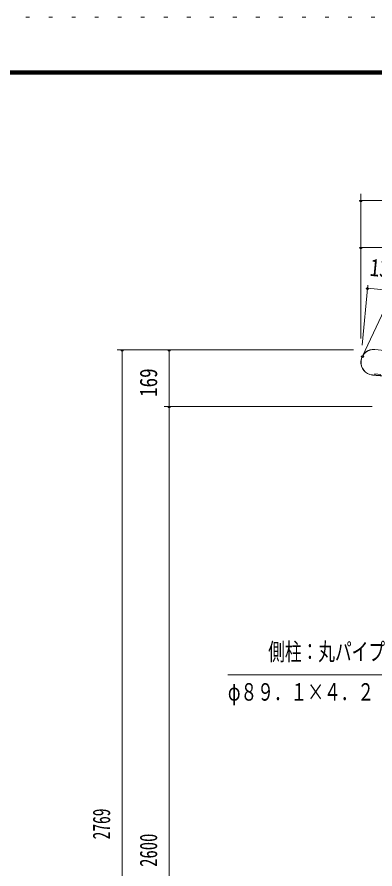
# Model space of a CAD drawing. Units: millimetres, scale not verified. Extents: x -34086 to 34091, y -14700 to 14700.
# Drawn here: x 13301 to 17031, y 5805 to 14700 of the extents above; entities that cross this region are included whole.
import ezdxf
from ezdxf.enums import TextEntityAlignment as Align

# ---------------------------------------------------------------- set-up
doc = ezdxf.new("R2010")
doc.units = ezdxf.units.MM
doc.header["$LTSCALE"] = 80
doc.linetypes.add('USER4', pattern=[3, 0.5, -2.5])
for name, color, linetype, lineweight in [('0-6_2-02BOLD', 7, 'Continuous', 18), ('0-A_2-52DIM', 3, 'Continuous', 18), ('0-C_F-F1PAPER', 5, 'Continuous', 18), ('0-D_F-E_J_ADD', 5, 'USER4', 18)]:
    doc.layers.add(name, color=color, linetype=linetype, lineweight=lineweight)
doc.styles.add('ＭＳ ゴシック', font='')
doc.styles.get('ＭＳ ゴシック').set_extended_font_data('MS Gothic')

msp = doc.modelspace()

# ---------------------------------------------------------------- linework, layer by layer
at = {"layer": '0-6_2-02BOLD'}
for p, q in [((22523.93, 10698.56), (17030.88, 11227.48)), ((17162.82, 10947.2), (17005.35, 10962.35)), ((17005.52, 10964.1), (17163, 10948.93))]:
    msp.add_line(p, q, dxfattribs=at)
msp.add_lwpolyline([(17094.18, 10967.33), (17029.99, 10973.51), (17028.91, 10962.35), (17093.11, 10956.18)], dxfattribs=at)
for radius in [134.05, 132.3]:
    msp.add_arc((17018.2, 11095.78), radius, 84.49997, 264.49997, dxfattribs=at)
at = {"layer": '0-A_2-52DIM'}
for p, q in [((16884.25, 11345.24), (16884.25, 12855.45)), ((16898.25, 12785.45), (16870.25, 12785.45)), ((16884.25, 12785.45), (30947.24, 12785.45)), ((16898.25, 12295.45), (16870.25, 12295.45)), ((30947.24, 12295.45), (16884.25, 12295.45)), ((16957.57, 11901.27), (16897.06, 11272.78)), ((16968.36, 11867.92), (16940.36, 11867.92)), ((22462.38, 11337.56), (16954.36, 11867.92)), ((16807.37, 11224.4), (14343.25, 11224.4)), ((14409.75, 11224.4), (14381.75, 11224.4)), ((14395.76, 11224.4), (14395.76, -1470.1)), ((14899.75, 11224.4), (14871.75, 11224.4)), ((14885.75, -917.1), (14885.75, 11224.4)), ((16914.98, 11158.64), (16886.98, 11158.64)), ((14833.25, 10632.9), (17003.1, 10632.9)), ((14899.75, 10632.9), (14871.75, 10632.9))]:
    msp.add_line(p, q, dxfattribs=at)
for points in [[(16900.98, 11158.64), (18035.75, 13565.9), (21675.74, 13565.9)], [(18280.59, 5404.79), (17458.25, 7832.89), (15498.26, 7832.89)]]:
    msp.add_lwpolyline(points, dxfattribs=at)
for centre in [(16884.25, 12785.45), (16884.25, 12295.45), (16954.36, 11867.92), (14395.75, 11224.4), (14885.75, 11224.4), (16900.98, 11158.64), (14885.75, 10632.9)]:
    msp.add_arc(centre, 14, 180, 0, dxfattribs=at)
at = {"layer": '0-C_F-F1PAPER'}
for points in [[(33390.86, -14000), (-6789.13, -14000), (-6789.13, 14140), (33390.86, 14140)], [(33387.36, -13996.5), (33387.36, 14136.5), (-6785.63, 14136.5), (-6785.63, -13996.5)], [(33383.86, -13993), (33383.86, 14133), (-6782.13, 14133), (-6782.13, -13993)], [(33380.36, -13989.5), (-6778.63, -13989.5), (-6778.63, 14129.5), (33380.36, 14129.5)], [(33376.86, -13986), (33376.86, 14126), (-6775.13, 14126), (-6775.13, -13986)], [(33373.36, -13982.5), (-6771.63, -13982.5), (-6771.63, 14122.5), (33373.36, 14122.5)], [(33369.86, -13979), (33369.86, 14119), (-6768.13, 14119), (-6768.13, -13979)], [(33366.37, -13975.5), (-6764.63, -13975.5), (-6764.63, 14115.5), (33366.37, 14115.5)], [(33362.86, -13972), (-6761.13, -13972), (-6761.13, 14112), (33362.86, 14112)], [(33359.36, -13968.5), (-6757.63, -13968.5), (-6757.63, 14108.5), (33359.36, 14108.5)], [(33355.86, -13965), (33355.86, 14105), (-6754.13, 14105), (-6754.13, -13965)]]:
    msp.add_lwpolyline(points, close=True, dxfattribs=at)
at = {"layer": '0-D_F-E_J_ADD'}
msp.add_lwpolyline([(34090.87, -14700), (-7489.13, -14700), (-7489.13, 14700), (34090.87, 14700)], close=True, dxfattribs=at)

# ---------------------------------------------------------------- texts
at = {"layer": '0-A_2-52DIM', "color": 7, "style": 'ＭＳ ゴシック'}
for s, rotation, width, p in [('130', 354.5, 0.8, (16967.88, 11944.35)), ('169', 90, 0.8, (14815.75, 10733.95)), ('2769', 90, 0.65, (14325.75, 6113.72)), ('2600', 90, 0.7, (14815.75, 5827.05))]:
    msp.add_text(s, height=182.3, rotation=rotation, dxfattribs=dict(at, width=width)).set_placement(p, align=Align.BOTTOM_LEFT)
at = {"layer": '0-A_2-52DIM', "color": 7, "style": 'ＭＳ ゴシック', "width": 0.7}
for s, p in [('側柱：丸パイプ', (15918.26, 7927.77)), ('φ８９．１×４．２', (15498.26, 7507.77))]:
    msp.add_text(s, height=182.3, dxfattribs=at).set_placement(p, align=Align.BOTTOM_LEFT)

doc.saveas('drawing.dxf')
